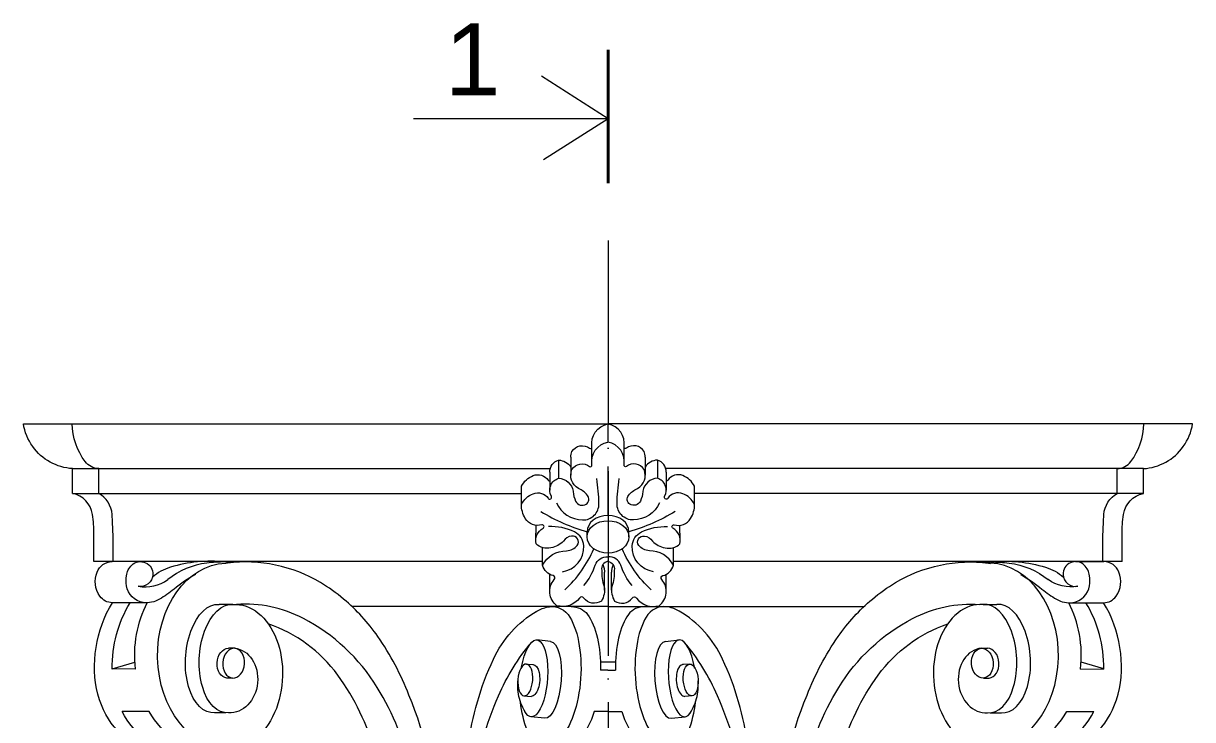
# Model space of a CAD drawing. Header units: millimetres. Extents: x 542654 to 551203, y 315718 to 321804.
# Drawn here: x 542964 to 543571, y 318166 to 318528 of the extents above; entities that cross this region are included whole.
import ezdxf

# ---------------------------------------------------------------- set-up
doc = ezdxf.new("R2010")
doc.units = ezdxf.units.MM
doc.linetypes.add('ACAD_ISO04W100', pattern=[30, 24, -3, 0, -3])
doc.layers.add('cad-block.com', color=250, linetype='Continuous')
doc.styles.get("Standard").update_dxf_attribs({"font": 'arial.ttf'})

msp = doc.modelspace()

# ---------------------------------------------------------------- linework, layer by layer
at = {"layer": 'cad-block.com', "color": 18, "lineweight": 40, "true_color": 0x000000}
msp.add_lwpolyline([(543267.27, 318514.53), (543267.27, 318445.31)], dxfattribs=at)
at = {"layer": 'cad-block.com', "color": 18, "lineweight": 15, "true_color": 0x000000}
for points in [[(543267.27, 318478.63), (543232.63, 318500.94)], [(543267.27, 318478.63), (543166.18, 318478.63)], [(543267.27, 318478.63), (543233.82, 318457.37)], [(542963.52, 318320.12), (543267.26, 318320.12)], [(543571, 318320.12), (543267.26, 318320.12)], [(543267.26, 318320.01), (543267.26, 318310.59)], [(543258.79, 318300.39), (543258.79, 318309.82)], [(543275.73, 318300.39), (543275.73, 318309.82)], [(543247.93, 318302.74), (543247.93, 318293.31)], [(543286.59, 318302.74), (543286.59, 318293.31)], [(542989.11, 318283.87), (542989.11, 318296.78)], [(542989.11, 318296.78), (543237.26, 318296.78)], [(543002.67, 318283.87), (543002.67, 318296.78)], [(543241.58, 318301.22), (543241.58, 318291.8)], [(543267.26, 318297.91), (543267.26, 318272.41)], [(543292.94, 318301.22), (543292.94, 318291.8)], [(543545.41, 318296.78), (543297.26, 318296.78)], [(543531.85, 318283.87), (543531.85, 318296.78)], [(543545.41, 318283.87), (543545.41, 318296.78)], [(543237.01, 318295), (543237.01, 318285.57)], [(543297.51, 318295), (543297.51, 318285.57)], [(543222.33, 318278.25), (543222.32, 318287.15)], [(543312.19, 318278.25), (543312.2, 318287.15)], [(542989.11, 318283.87), (543222.32, 318283.87)], [(543545.41, 318283.87), (543312.2, 318283.87)], [(543229.69, 318259.4), (543229.89, 318267.14)], [(543304.83, 318259.4), (543304.63, 318267.14)], [(543256.38, 318261.29), (543256.38, 318263.99)], [(543278.14, 318261.29), (543278.14, 318263.99)], [(543233.27, 318246.56), (543233.27, 318255.72)], [(543301.25, 318246.56), (543301.25, 318255.72)], [(543233.27, 318248.44), (543000.2, 318248.44)], [(543024.36, 318248.44), (543009.58, 318248.44)], [(543078.95, 318248.25), (543068.28, 318248.25)], [(543267.66, 318248.44), (543266.86, 318248.44)], [(543534.32, 318248.44), (543301.25, 318248.44)], [(543455.57, 318248.25), (543466.24, 318248.25)], [(543510.16, 318248.44), (543524.94, 318248.44)], [(543237.04, 318231.99), (543237.04, 318241.77)], [(543265.43, 318233.58), (543265.43, 318243.01)], [(543269.09, 318233.58), (543269.09, 318243.01)], [(543297.48, 318231.99), (543297.48, 318241.77)], [(543072.31, 318226.2), (543065.19, 318226.2)], [(543267.26, 318225.1), (543134.26, 318225.1)], [(543267.26, 318225.1), (543400.26, 318225.1)], [(543462.21, 318226.2), (543469.33, 318226.2)], [(543237.31, 318206.94), (543230.35, 318207.69)], [(543297.21, 318206.94), (543304.17, 318207.69)], [(543073.3, 318203.39), (543070.07, 318203.4)], [(543461.22, 318203.39), (543464.45, 318203.4)], [(543009.72, 318192.64), (543021.46, 318196.08)], [(543224.93, 318195.13), (543228.53, 318194.85)], [(543263.35, 318196.23), (543271.17, 318196.23)], [(543309.59, 318195.13), (543305.99, 318194.85)], [(543524.8, 318192.64), (543513.06, 318196.08)], [(543021.76, 318192.57), (543009.72, 318192.64)], [(543072.21, 318187.86), (543069.25, 318187.86)], [(543267.26, 318191.95), (543263.4, 318191.95)], [(543267.26, 318191.95), (543271.12, 318191.95)], [(543462.31, 318187.86), (543465.27, 318187.86)], [(543512.76, 318192.57), (543524.8, 318192.64)], [(543223.58, 318178.64), (543227.28, 318178.35)], [(543310.94, 318178.64), (543307.24, 318178.35)], [(543028.81, 318170.49), (543014.77, 318170.49)], [(543068.78, 318169.86), (543062.75, 318169.86), (543062.75, 318169.86)], [(543267.26, 318170.46), (543260.09, 318170.46)], [(543267.26, 318170.46), (543274.43, 318170.46)], [(543465.74, 318169.86), (543471.77, 318169.86), (543471.77, 318169.86)], [(543505.71, 318170.49), (543519.75, 318170.49)], [(543234.33, 318166.94), (543227.21, 318167.7)], [(543300.19, 318166.94), (543307.31, 318167.7)]]:
    msp.add_lwpolyline(points, dxfattribs=at)
at = {"layer": 'cad-block.com', "color": 18, "linetype": 'ACAD_ISO04W100', "lineweight": 15, "ltscale": 4, "true_color": 0x000000}
msp.add_lwpolyline([(543267.27, 318415.49), (543267.27, 315911.75)], dxfattribs=at)
at = {"layer": 'cad-block.com', "color": 18, "lineweight": 15, "true_color": 0x000000}
for points in [[(542989.11, 318296.78, -0.226418), (542968.36, 318308.25, -0.117448), (542963.52, 318320.12, 5.125773)], [(543002.67, 318296.78, -0.223834), (542995.66, 318300.46, -0.157909), (542988.85, 318320.12, -4.869994)], [(543247.93, 318302.74, -0.097154), (543248.5, 318305.68, -0.450068), (543257.69, 318307.39, 0.680714), (543258.93, 318308.12, -0.413757), (543267.26, 318320.01)], [(543286.59, 318302.74, 0.097154), (543286.02, 318305.68, 0.450068), (543276.83, 318307.39, -0.680714), (543275.59, 318308.12, 0.413757), (543267.26, 318320.01)], [(543531.85, 318296.78, 0.223834), (543538.86, 318300.46, 0.157909), (543545.67, 318320.12, 4.869994)], [(543545.41, 318296.78, 0.226418), (543566.16, 318308.25, 0.117448), (543571, 318320.12, -5.125773)], [(543251.97, 318286.49, -0.381421), (543248.5, 318296.25, -0.450068), (543257.69, 318297.96, 0.680714), (543258.93, 318298.7, -0.408049), (543267.26, 318310.59)], [(543282.55, 318286.49, 0.381421), (543286.02, 318296.25, 0.450068), (543276.83, 318297.96, -0.680714), (543275.59, 318298.7, 0.408049), (543267.26, 318310.59)], [(543237.01, 318295, -0.327519), (543241.58, 318301.22, -0.242671), (543247.93, 318297.58)], [(543297.51, 318295, 0.327519), (543292.94, 318301.22, 0.242671), (543286.59, 318297.58)], [(543222.32, 318287.15, -0.010292), (543222.33, 318287.67, -0.182517), (543228.41, 318293.16, -0.350602), (543236.12, 318290.76, 0.263502), (543237.01, 318290.32)], [(543267.26, 318248.51, 0.437546), (543264.03, 318243.96, 0.113134), (543265.27, 318235.42, -0.183187), (543263.82, 318227.93, -0.399789), (543254.62, 318229.5, 0.501834), (543252.48, 318229.5, -0.310601), (543240.73, 318225.51, -0.438836), (543239.32, 318239.09, 0.560409), (543238.69, 318241.13, -0.273717), (543233.27, 318246.56, -0.27522), (543245.77, 318254.09, 0.232498), (543251.25, 318256.89, 0.672157), (543248.34, 318261.74, 0.209605), (543244.1, 318259.04, -0.156608), (543237.64, 318255.58, -0.256653), (543229.89, 318257.72, -0.343452), (543233.54, 318265.76, 0.894349), (543232.84, 318267.53, -0.327794), (543224.31, 318270.87, -0.152332), (543222.33, 318278.25, -0.182517), (543228.41, 318283.73, -0.350602), (543236.12, 318281.34, 0.958143), (543237.84, 318282.39, -0.475431), (543241.58, 318291.8, -0.357305), (543249.11, 318285.04, -0.357305)], [(543240.43, 318278.98, 0.287132), (543254.02, 318270.08, 0.426407), (543262.56, 318278.63, 0.034589), (543261.4, 318291.57, 0.852397)], [(543267.26, 318248.51, -0.437546), (543270.49, 318243.96, -0.113134), (543269.25, 318235.42, 0.183187), (543270.7, 318227.93, 0.399789), (543279.9, 318229.5, -0.501834), (543282.04, 318229.5, 0.310601), (543293.79, 318225.51, 0.438836), (543295.2, 318239.09, -0.560409), (543295.83, 318241.13, 0.273717), (543301.25, 318246.56, 0.27522), (543288.75, 318254.09, -0.232498), (543283.27, 318256.89, -0.672157), (543286.18, 318261.74, -0.209605), (543290.42, 318259.04, 0.156608), (543296.88, 318255.58, 0.256653), (543304.63, 318257.72, 0.343452), (543300.98, 318265.76, -0.894349), (543301.68, 318267.53, 0.327794), (543310.21, 318270.87, 0.152332), (543312.19, 318278.25, 0.182517), (543306.11, 318283.73, 0.350602), (543298.4, 318281.34, -0.958143), (543296.68, 318282.39, 0.475431), (543292.94, 318291.8, 0.357305), (543285.41, 318285.04, 0.357305)], [(543294.09, 318278.98, -0.287132), (543280.5, 318270.08, -0.426407), (543271.96, 318278.63, -0.034589), (543273.12, 318291.57, -0.852397)], [(543312.2, 318287.15, 0.010292), (543312.19, 318287.67, 0.182517), (543306.11, 318293.16, 0.350602), (543298.4, 318290.76, -0.263502), (543297.51, 318290.32)], [(543249.14, 318284.86, 0.092039), (543250.45, 318279.88, 0.451503), (543255.88, 318278.31, 0.451293), (543256.6, 318282.88, 0.109222), (543251.97, 318286.49, 2.732745)], [(543285.38, 318284.86, -0.092039), (543284.07, 318279.88, -0.451503), (543278.64, 318278.31, -0.451293), (543277.92, 318282.88, -0.109222), (543282.55, 318286.49, -2.732745)], [(543000.2, 318248.44), (543000.2, 318262.63, 0.038873), (542999.39, 318272.99, 0.320697), (542989.11, 318283.87, 2.274065)], [(543010.1, 318248.44), (543010.1, 318262.63, 0.005582), (543009.64, 318272.99, 0.251294), (543002.67, 318283.87, 2.274065)], [(543524.42, 318248.44), (543524.42, 318262.63, -0.005582), (543524.88, 318272.99, -0.251294), (543531.85, 318283.87, -2.274065)], [(543534.32, 318248.44), (543534.32, 318262.63, -0.038873), (543535.13, 318272.99, -0.320697), (543545.41, 318283.87, -2.274065)], [(543232.36, 318274.52, 0.068691), (543256.38, 318263.99, -4.72094)], [(543302.16, 318274.52, -0.068691), (543278.14, 318263.99, 4.72094)], [(543243.54, 318243.18, 0.393715), (543254.69, 318256.64, 0.27144), (543249.88, 318263.86, 0.125647), (543236.41, 318266.62, 83.922539)], [(543290.98, 318243.18, -0.393715), (543279.83, 318256.64, -0.27144), (543284.64, 318263.86, -0.125647), (543298.11, 318266.62, -83.922539)], [(543244.8, 318233.75, 0.107052), (543259.87, 318255.11, 4.84895)], [(543289.72, 318233.75, -0.107052), (543274.65, 318255.11, -4.84895)], [(543027.56, 318227.05), (543009.76, 318227.05, -0.244287), (543003.26, 318230.42, -0.252145), (543001.77, 318242.97, -0.301153), (543009.58, 318248.44, -0.437939)], [(543052.94, 318241.72, 0.047216), (543041.78, 318234.14, -0.040103), (543034.23, 318228.86, -0.168125), (543025.78, 318227.17, -0.336669), (543017.08, 318235.86, -0.068054), (543017.08, 318241.09, -0.166259), (543019.84, 318246.59, -0.684347), (543030.79, 318241.64, -0.452171), (543023.19, 318235.65, 3.211808)], [(543068.28, 318248.25, 0.10054), (543039.88, 318245.51, 0.108935), (543030.57, 318240.26, -337516.049658)], [(543068.28, 318248.25, 0.031166), (543058.83, 318247.66, 0.13927), (543038.54, 318239.05, 0.13927)], [(543178.98, 318112.44, 0.085316), (543163.85, 318178.98, 0.058579), (543147.68, 318209.46, 0.066991), (543129.91, 318228.97, 0.040119), (543117.89, 318237.52, 0.167171), (543069.51, 318247.66, 0.006089), (543068.54, 318247.53, 0.006089)], [(543254.72, 318236.05, 0.100508), (543260.61, 318246.55, -0.353374), (543267.26, 318250.91, -40.563108)], [(543279.8, 318236.05, -0.100508), (543273.91, 318246.55, 0.353374), (543267.26, 318250.91, 40.563108)], [(543355.54, 318112.44, -0.085316), (543370.67, 318178.98, -0.058579), (543386.85, 318209.46, -0.066991), (543404.61, 318228.97, -0.040119), (543416.63, 318237.52, -0.167171), (543465.01, 318247.66, -0.006089), (543465.98, 318247.53, -0.006089)], [(543466.24, 318248.25, -0.10054), (543494.64, 318245.51, -0.108935), (543503.95, 318240.26, 337516.049658)], [(543466.24, 318248.25, -0.031166), (543475.69, 318247.66, -0.13927), (543495.98, 318239.05, -0.13927)], [(543481.58, 318241.72, -0.047216), (543492.74, 318234.14, 0.040103), (543500.29, 318228.86, 0.168125), (543508.74, 318227.17, 0.336669), (543517.44, 318235.86, 0.068054), (543517.44, 318241.09, 0.166259), (543514.68, 318246.59, 0.684347), (543503.73, 318241.64, 0.452171), (543511.33, 318235.65, -3.211808)], [(543506.96, 318227.05), (543524.76, 318227.05, 0.244287), (543531.26, 318230.42, 0.252145), (543532.75, 318242.97, 0.301153), (543524.94, 318248.44, 0.437939)], [(543264.61, 318246.88, 0.027686), (543265.27, 318244.85, -0.043008), (543265.43, 318243.01)], [(543269.91, 318246.88, -0.027686), (543269.25, 318244.85, 0.043008), (543269.09, 318243.01)], [(543023.19, 318235.65, 0.207493), (543038.54, 318239.05, 5.113926)], [(543511.33, 318235.65, -0.207493), (543495.98, 318239.05, -5.113926)], [(543164.89, 318138.61, 0.088119), (543147.39, 318182.99, 0.134951), (543108.98, 318218.86, 0.138478), (543074.17, 318226.2, 0.934694)], [(543229.57, 318222.29, -0.069794), (543235.25, 318224.68, -0.296806), (543246.48, 318220.99, -2.083768)], [(543248.2, 318225.04, -0.069794), (543248.2, 318225.04, -0.227528), (543256.65, 318220.99, -2.083768)], [(543286.32, 318225.04, 0.069794), (543286.32, 318225.04, 0.227528), (543277.87, 318220.99, 2.083768)], [(543304.95, 318222.29, 0.069794), (543299.27, 318224.68, 0.296806), (543288.04, 318220.99, 2.083768)], [(543369.63, 318138.61, -0.088119), (543387.13, 318182.99, -0.134951), (543425.54, 318218.86, -0.138478), (543460.35, 318226.2, -0.934694)], [(543194.66, 318152.29, -0.077457), (543207.72, 318197.68, -0.151197), (543230.3, 318222.71, -0.172709)], [(543339.86, 318152.29, 0.077457), (543326.8, 318197.68, 0.151197), (543304.22, 318222.71, 0.172709)], [(543146.34, 318149.15, 0.08893), (543126.84, 318189.45, 0.152275), (543090.74, 318216.09, 6.807226)], [(543388.18, 318149.15, -0.08893), (543407.68, 318189.45, -0.152275), (543443.78, 318216.09, -6.807226)], [(543202.29, 318156.52, -0.029529), (543210.32, 318178.63, -0.074731), (543227.66, 318206.57, 363.288715)], [(543332.24, 318156.52, 0.029529), (543324.2, 318178.63, 0.074731), (543306.86, 318206.57, -363.288715)], [(543222.3, 318193.04, -0.001911), (543222.38, 318193.51)], [(543312.22, 318193.04, 0.001911), (543312.14, 318193.51)], [(543225.55, 318168.49, -0.108372), (543221.25, 318177.22, -0.075983), (543220.42, 318186.51, 22.679026)], [(543308.97, 318168.49, 0.108372), (543313.27, 318177.22, 0.075983), (543314.1, 318186.51, -22.679026)], [(543225.34, 318160.38, -0.060997), (543221.79, 318175.39, -0.060997)], [(543309.18, 318160.38, 0.060997), (543312.73, 318175.39, 0.060997)]]:
    msp.add_lwpolyline(points, format="xyb", dxfattribs=at)
for centre, major_axis, ratio, start_param, end_param in [((543267.26, 318263.99), (-10.88, 0), 0.774012, 3.141593, 6.283185), ((543465.01, 318199.65), (0, 48.02), 0.755242, 3.11915, 6.255216), ((543462.27, 318188.92), (-1.92, 37.28), 0.694029, -0.071577, 3.141593), ((543463.97, 318198.03), (-1.77, 28.17), 0.555015, 3.057141, 6.283185), ((543471.09, 318198.03), (-1.77, 28.17), 0.555015, 3.057141, 6.283185), ((543497.88, 318200.02), (-10.42, 47.14), 0.734723, 3.05938, 5.152946), ((543476.89, 318199.65), (0, 48.02), 0.755242, 4.564554, 5.319759), ((543488.64, 318200.02), (-10.42, 47.14), 0.734723, 4.394802, 5.152949), ((543287.64, 318189.39), (-2.11, 36.62), 0.447549, 0.504955, 1.475113), ((543297.81, 318189.39), (-2.11, 36.62), 0.447549, 0.504955, 3.772737), ((543298.7, 318186.94), (1.49, -20), 0.352343, 3.141593, 6.283185), ((543305.74, 318187.7), (-1.49, 20), 0.352343, -1.302005, 3.712256), ((543462.82, 318186.63), (1.6, -16.75), 0.804298, 3.141593, 6.283185), ((543464.72, 318195.62), (-0.55, 7.76), 0.728965, 3.141593, 6.234135), ((543306.62, 318186.6), (-0.62, 8.25), 0.465873, -0.068642, 3.142284), ((543287.64, 318189.39), (-2.11, 36.62), 0.447549, 2.088037, 3.159309), ((543476.89, 318199.65), (0, 48.02), 0.755242, 3.11915, 4.060042), ((543488.64, 318200.02), (-9.21, 47.6), 0.740806, 2.93034, 3.908798)]:
    msp.add_ellipse(centre, major_axis=major_axis, ratio=ratio, start_param=start_param, end_param=end_param, dxfattribs=at)
for centre, major_axis, ratio in [((543267.26, 318261.29), (-10.88, 0), 0.774012), ((543461.77, 318195.62), (-0.55, 7.76), 0.728965), ((543310.22, 318186.88), (-0.62, 8.25), 0.465873)]:
    msp.add_ellipse(centre, major_axis=major_axis, ratio=ratio, dxfattribs=at)
at = {"layer": 'cad-block.com', "color": 18, "lineweight": 15, "true_color": 0x000000, "extrusion": (0, 0, -1)}
for centre, major_axis, ratio, start_param, end_param in [((543069.51, 318199.65), (0, 48.02), 0.755242, 3.11915, 6.255216), ((543036.64, 318200.02), (10.42, 47.14), 0.734723, 3.05938, 5.152946), ((543045.88, 318200.02), (10.42, 47.14), 0.734723, 4.394802, 5.152949), ((543057.63, 318199.65), (0, 48.02), 0.755242, 4.564554, 5.319759), ((543063.43, 318198.03), (1.77, 28.17), 0.555015, 3.057141, 6.283185), ((543070.55, 318198.03), (1.77, 28.17), 0.555015, 3.057141, 6.283185), ((543072.25, 318188.92), (1.92, 37.28), 0.694029, -0.071577, 3.141593), ((543236.71, 318189.39), (2.11, 36.62), 0.447549, 0.504955, 3.772737), ((543246.88, 318189.39), (2.11, 36.62), 0.447549, 0.504955, 1.475113), ((543228.78, 318187.7), (1.49, 20), 0.352343, -1.302005, 3.712256), ((543235.82, 318186.94), (-1.49, -20), 0.352343, 3.141593, 6.283185), ((543069.8, 318195.62), (0.55, 7.76), 0.728965, 3.141593, 6.234135), ((543071.7, 318186.63), (-1.6, -16.75), 0.804298, 3.141593, 6.283185), ((543227.9, 318186.6), (0.62, 8.25), 0.465873, -0.068642, 3.142284), ((543045.88, 318200.02), (9.21, 47.6), 0.740806, 2.93034, 3.908798), ((543057.63, 318199.65), (0, 48.02), 0.755242, 3.11915, 4.060042), ((543246.88, 318189.39), (2.11, 36.62), 0.447549, 2.088037, 3.159309)]:
    msp.add_ellipse(centre, major_axis=major_axis, ratio=ratio, start_param=start_param, end_param=end_param, dxfattribs=at)
for centre, major_axis, ratio in [((543072.75, 318195.62), (0.55, 7.76), 0.728965), ((543224.3, 318186.88), (0.62, 8.25), 0.465873)]:
    msp.add_ellipse(centre, major_axis=major_axis, ratio=ratio, dxfattribs=at)

# ---------------------------------------------------------------- texts
at = {"layer": 'cad-block.com', "color": 18, "lineweight": 15, "true_color": 0x000000, "insert": (543211.48, 318528.33), "char_height": 37.5, "width": 85.8382, "attachment_point": 3}
msp.add_mtext('{\\fArial|b0|i0|c0|p34;1}', dxfattribs=at)

doc.saveas('drawing.dxf')
